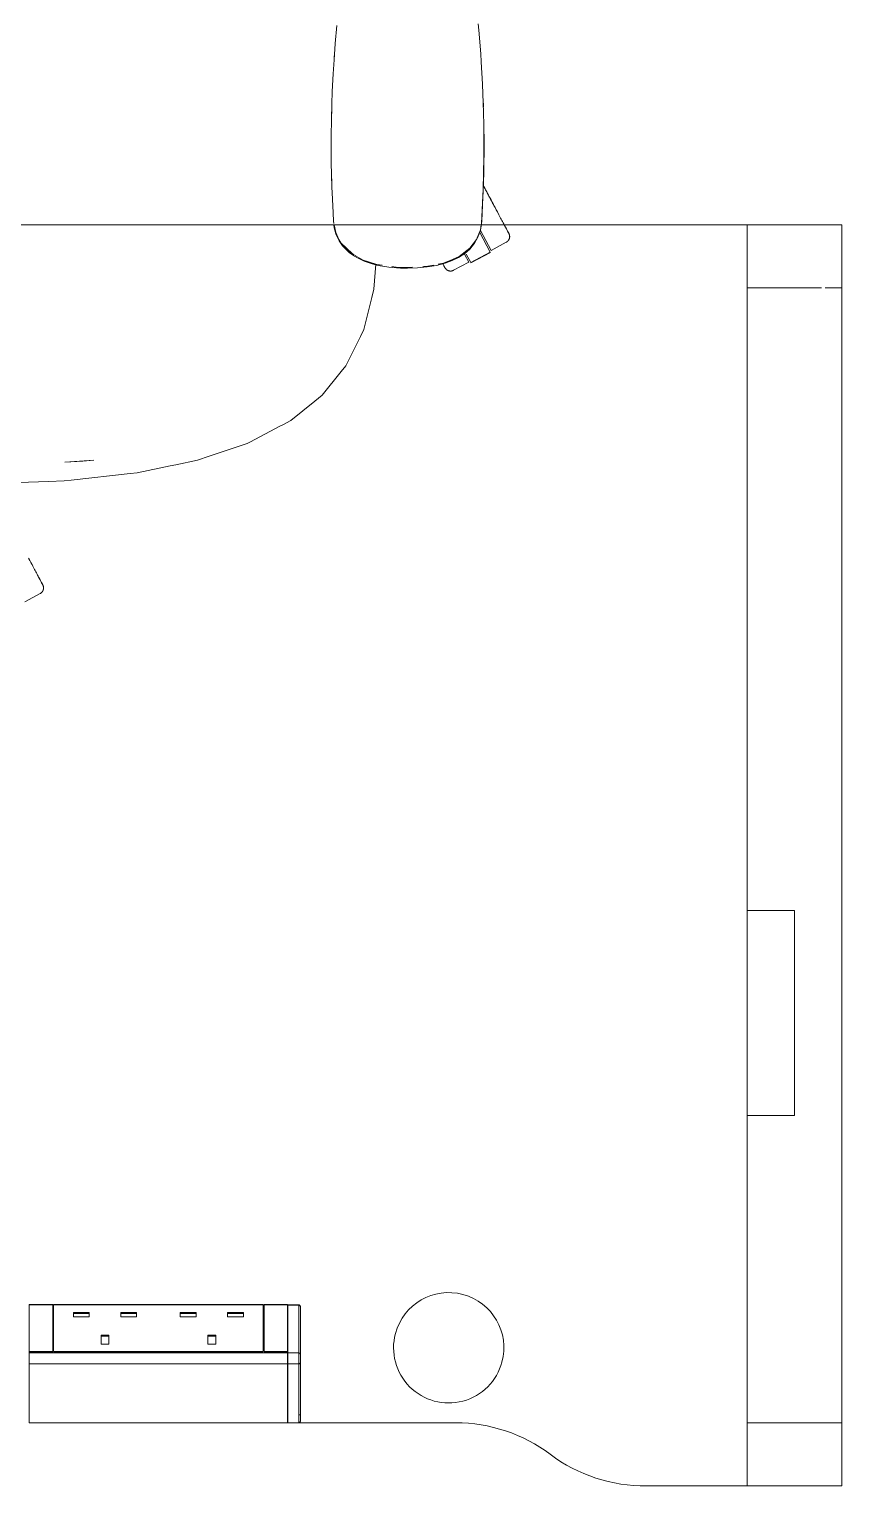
# Model space of a CAD drawing. Header units: millimetres. Extents: x 155927 to 317870, y -36033 to 97293.
# Drawn here: x 157964 to 158479, y 20686 to 21610 of the extents above; entities that cross this region are included whole.
import ezdxf

# ---------------------------------------------------------------- set-up
doc = ezdxf.new("R2010")
doc.units = ezdxf.units.MM
doc.header["$MEASUREMENT"] = 0
doc.layers.add('G-IMPT', color=8, linetype='CONTINUOUS', lineweight=9)
doc.layers.add('I-FURN', color=8, linetype='CONTINUOUS', lineweight=9)

msp = doc.modelspace()

# ---------------------------------------------------------------- linework, layer by layer
at = {"layer": 'G-IMPT'}
for p, q in [((158158.74, 21611.92), (158157.75, 21600.52)), ((158248.91, 21608.99), (158248.57, 21613.12)), ((158250.16, 21593.94), (158248.91, 21608.99)), ((158157.03, 21590.23), (158157.75, 21600.52)), ((158249.51, 21602.12), (158249.34, 21603.8)), ((158157.03, 21590.23), (158156.46, 21581.36)), ((158157.16, 21592.27), (158157.07, 21590.37)), ((158157.16, 21592.27), (158157.3, 21593.69)), ((158250.16, 21593.94), (158250.49, 21588.85)), ((158250.49, 21588.85), (158251.3, 21574.71)), ((158155.93, 21570.05), (158156.46, 21581.36)), ((158155.93, 21570.05), (158155.63, 21562.17)), ((158251.55, 21568.68), (158251.3, 21574.71)), ((158251.55, 21568.68), (158251.94, 21556.93)), ((158155.34, 21549.87), (158155.63, 21562.17)), ((158155.55, 21558.3), (158155.47, 21556.65)), ((158251.69, 21563.8), (158251.8, 21561.86)), ((158251.8, 21561.86), (158251.81, 21560.37)), ((158155.34, 21549.87), (158155.26, 21544.4)), ((158155.47, 21556.65), (158155.47, 21554.57)), ((158252.1, 21548.51), (158251.94, 21556.93)), ((158155.26, 21529.68), (158155.26, 21544.4)), ((158252.1, 21548.51), (158251.99, 21518.49)), ((158252.1, 21548.51), (158252.15, 21528.32)), ((158252.1, 21548.51), (158252.19, 21537.71)), ((158251.99, 21518.49), (158252.19, 21537.71)), ((158155.31, 21525.17), (158155.26, 21529.68)), ((158155.31, 21525.17), (158155.69, 21509.5)), ((158252.15, 21528.32), (158251.65, 21506.93)), ((158252.15, 21528.32), (158251.68, 21508.14)), ((158252.15, 21528.32), (158251.99, 21518.49)), ((158252.13, 21526.29), (158252.05, 21524.08)), ((158252.11, 21528.32), (158252.13, 21526.29)), ((158155.49, 21518.45), (158155.49, 21516.23)), ((158155.6, 21513.55), (158155.49, 21516.23)), ((158251.99, 21518.49), (158251.65, 21506.93)), ((158155.69, 21509.5), (158155.81, 21505.96)), ((158156.43, 21493.4), (158155.81, 21505.96)), ((158251.68, 21508.14), (158250.6, 21486.35)), ((158251.65, 21506.93), (158250.6, 21486.35)), ((158251.68, 21508.14), (158250.71, 21487.96)), ((158251.65, 21506.93), (158251.68, 21508.14)), ((158156.43, 21493.4), (158156.71, 21487.73)), ((158156.99, 21486.48), (158156.71, 21487.96)), ((158156.71, 21487.73), (158156.87, 21486.48)), ((158156.97, 21485.66), (158157.21, 21483.72)), ((158158.08, 21480.61), (158157.14, 21485.66)), ((158249.88, 21482.49), (158250.36, 21485.66)), ((158249.9, 21482.31), (158250.34, 21484.7)), ((158250.6, 21486.35), (158250.34, 21484.7)), ((158250.6, 21486.35), (158250.71, 21487.96)), ((158157.21, 21483.72), (158158.28, 21479.77)), ((158160.18, 21476.35), (158158.08, 21480.61)), ((158160.26, 21475.45), (158158.28, 21479.77)), ((158160.18, 21476.35), (158161.29, 21474.12)), ((158160.26, 21475.45), (158162.47, 21472.23)), ((158247.47, 21476.29), (158243.3, 21470.67)), ((158248.14, 21477.32), (158246.18, 21473.89)), ((158249.88, 21482.49), (158247.47, 21476.29)), ((158248.14, 21477.32), (158249.53, 21480.96)), ((158249.9, 21482.31), (158249.53, 21480.96)), ((158161.29, 21474.12), (158163.52, 21471.7)), ((158168.68, 21467.21), (158161.29, 21474.12)), ((158166.59, 21468.41), (158161.29, 21474.12)), ((158163.6, 21470.9), (158162.47, 21472.23)), ((158167.05, 21468.63), (158163.52, 21471.7)), ((158163.6, 21470.9), (158166.65, 21468.04)), ((158169.74, 21466.52), (158166.59, 21468.41)), ((158166.65, 21468.04), (158170.1, 21465.59)), ((158168.68, 21467.21), (158167.21, 21468.49)), ((158171.47, 21464.79), (158170.1, 21465.59)), ((158171.97, 21465.19), (158170.53, 21466.05)), ((158236.02, 21464.83), (158240.07, 21467.48)), ((158243.3, 21470.67), (158236.51, 21465.45)), ((158240.07, 21467.48), (158243.1, 21470.15)), ((158246.18, 21473.89), (158243.1, 21470.15)), ((158176.11, 21462.58), (158171.47, 21464.79)), ((158174.89, 21463.44), (158172.44, 21464.91)), ((158184.29, 21460.41), (158174.89, 21463.44)), ((158181.2, 21460.84), (158176.11, 21462.58)), ((158181.2, 21460.84), (158185.13, 21459.86)), ((158183.66, 21460.55), (158182.22, 21444.67)), ((158187.58, 21459.95), (158184.29, 21460.41)), ((158185.13, 21459.86), (158191.89, 21458.75)), ((158199.2, 21458.17), (158191.89, 21458.75)), ((158196.54, 21458.69), (158193.76, 21459.08)), ((158196.54, 21458.69), (158203.71, 21458.46)), ((158199.2, 21458.17), (158203.71, 21458.08)), ((158206.82, 21458.65), (158203.71, 21458.46)), ((158203.71, 21458.08), (158210.05, 21458.26)), ((158216.2, 21458.83), (158210.05, 21458.26)), ((158216.54, 21459.24), (158213.33, 21459.05)), ((158216.2, 21458.83), (158222.13, 21459.83)), ((158220.29, 21460.01), (158216.54, 21459.24)), ((158227.61, 21461.26), (158222.13, 21459.83)), ((158226.5, 21461.28), (158223.03, 21460.57)), ((158226.5, 21461.28), (158232.12, 21463.61)), ((158227.61, 21461.26), (158231.94, 21462.84)), ((158236.02, 21464.83), (158231.94, 21462.84)), ((158236.51, 21465.45), (158232.12, 21463.61)), ((158180.34, 21437.01), (158180.92, 21439.38)), ((158182.22, 21444.67), (158180.92, 21439.38)), ((158175.94, 21419.07), (158180.34, 21437.01)), ((158173.79, 21414.7), (158168.15, 21403.23)), ((158173.79, 21414.7), (158175.94, 21419.07)), ((158164.62, 21396.07), (158168.15, 21403.23)), ((158161.64, 21392.42), (158149.47, 21377.47)), ((158161.64, 21392.42), (158164.62, 21396.07)), ((158129.68, 21361.5), (158144.81, 21373.71)), ((158149.47, 21377.47), (158144.81, 21373.71)), ((158123.17, 21358.07), (158103.66, 21347.77)), ((158123.17, 21358.07), (158124.55, 21358.79)), ((158129.68, 21361.5), (158124.55, 21358.79)), ((158077.91, 21338.74), (158102, 21346.89)), ((158103.66, 21347.77), (158102, 21346.89)), ((157986.33, 21335.03), (158004.61, 21336.28)), ((158004.61, 21336.28), (157997.67, 21335.66)), ((158056.66, 21333.36), (158070.48, 21336.23)), ((158077.91, 21338.74), (158070.48, 21336.23)), ((157986.33, 21335.03), (157997.67, 21335.66)), ((157990.17, 21323.63), (158027.62, 21327.76)), ((158032.03, 21328.24), (158027.62, 21327.76)), ((158052.98, 21332.59), (158032.03, 21328.24)), ((158052.98, 21332.59), (158056.66, 21333.36)), ((157975.86, 21322.82), (157923.67, 21321.12)), ((157975.86, 21322.82), (157985.8, 21323.15)), ((157990.17, 21323.63), (157985.8, 21323.15))]:
    msp.add_line(p, q, dxfattribs=at)
at = {"layer": 'I-FURN'}
for p, q in [((158252.13, 21509.84), (158251.6, 21510.82)), ((158251.84, 21510.37), (158252.37, 21509.38)), ((158252.65, 21508.85), (158252.13, 21509.84)), ((158252.37, 21509.38), (158252.9, 21508.39)), ((158253.18, 21507.85), (158252.65, 21508.85)), ((158252.9, 21508.39), (158253.43, 21507.39)), ((158253.72, 21506.85), (158253.18, 21507.85)), ((158253.43, 21507.39), (158253.96, 21506.39)), ((158254.25, 21505.84), (158253.72, 21506.85)), ((158253.96, 21506.39), (158254.5, 21505.38)), ((158254.79, 21504.84), (158254.25, 21505.84)), ((158254.5, 21505.38), (158255.03, 21504.38)), ((158255.32, 21503.83), (158254.79, 21504.84)), ((158255.03, 21504.38), (158255.57, 21503.37)), ((158255.85, 21502.83), (158255.32, 21503.83)), ((158255.57, 21503.37), (158256.1, 21502.37)), ((158256.38, 21501.83), (158255.85, 21502.83)), ((158256.1, 21502.37), (158256.63, 21501.37)), ((158256.91, 21500.84), (158256.38, 21501.83)), ((158256.63, 21501.37), (158257.16, 21500.38)), ((158257.44, 21499.85), (158256.91, 21500.84)), ((158257.16, 21500.38), (158257.68, 21499.4)), ((158257.96, 21498.87), (158257.44, 21499.85)), ((158257.68, 21499.4), (158258.2, 21498.42)), ((158258.47, 21497.9), (158257.96, 21498.87)), ((158258.2, 21498.42), (158258.71, 21497.46)), ((158258.98, 21496.95), (158258.47, 21497.9)), ((158258.71, 21497.46), (158259.21, 21496.51)), ((158259.48, 21496), (158258.98, 21496.95)), ((158259.21, 21496.51), (158259.71, 21495.57)), ((158259.98, 21495.07), (158259.48, 21496)), ((158259.71, 21495.57), (158260.2, 21494.65)), ((158260.46, 21494.16), (158259.98, 21495.07)), ((158260.2, 21494.65), (158260.69, 21493.74)), ((158260.94, 21493.26), (158260.46, 21494.16)), ((158260.69, 21493.74), (158261.16, 21492.86)), ((158479.25, 21485.66), (156879.25, 21485.66)), ((156879.25, 21485.66), (158479.25, 21485.66)), ((158261.41, 21492.38), (158260.94, 21493.26)), ((158261.16, 21492.86), (158261.62, 21491.99)), ((158261.86, 21491.53), (158261.41, 21492.38)), ((158261.62, 21491.99), (158262.07, 21491.14)), ((158262.31, 21490.69), (158261.86, 21491.53)), ((158262.74, 21489.88), (158262.31, 21490.69)), ((158263.16, 21489.09), (158262.74, 21489.88)), ((158263.56, 21488.33), (158263.16, 21489.09)), ((158263.95, 21487.6), (158263.56, 21488.33)), ((158264.33, 21486.89), (158263.95, 21487.6)), ((158264.69, 21486.21), (158264.33, 21486.89)), ((158265.03, 21485.56), (158264.69, 21486.21)), ((158265.36, 21484.95), (158265.03, 21485.56)), ((158265.67, 21484.36), (158265.36, 21484.95)), ((158265.51, 21484.67), (158265.81, 21484.11)), ((158265.97, 21483.81), (158265.67, 21484.36)), ((158265.81, 21484.11), (158266.09, 21483.57)), ((158419.25, 21485.66), (158419.25, 21445.66)), ((158419.25, 21050.66), (158419.25, 21485.66)), ((158479.25, 21485.66), (158419.25, 21485.66)), ((158419.25, 21485.66), (158479.25, 21485.66)), ((158479.25, 21485.66), (158479.25, 20685.66)), ((158479.25, 21445.66), (158479.25, 21485.66)), ((158479.25, 20685.66), (158479.25, 21485.66)), ((158479.25, 21485.66), (158479.25, 20685.66)), ((158249.47, 21480.76), (158256.12, 21468.25)), ((158256.66, 21469.37), (158249.92, 21482.04)), ((158266.24, 21483.3), (158265.97, 21483.81)), ((158266.09, 21483.57), (158266.36, 21483.07)), ((158266.5, 21482.81), (158266.24, 21483.3)), ((158266.36, 21483.07), (158266.61, 21482.6)), ((158266.73, 21482.37), (158266.5, 21482.81)), ((158266.61, 21482.6), (158266.84, 21482.17)), ((158266.95, 21481.96), (158266.73, 21482.37)), ((158266.92, 21474.9), (158266.79, 21474.8)), ((158266.84, 21482.17), (158267.05, 21481.78)), ((158267.04, 21475), (158266.92, 21474.9)), ((158267.15, 21481.58), (158266.95, 21481.96)), ((158267.16, 21475.1), (158267.04, 21475)), ((158267.05, 21481.78), (158267.23, 21481.42)), ((158267.33, 21481.25), (158267.15, 21481.58)), ((158267.28, 21475.21), (158267.16, 21475.1)), ((158267.23, 21481.42), (158267.4, 21481.11)), ((158267.39, 21475.33), (158267.28, 21475.21)), ((158267.49, 21480.95), (158267.33, 21481.25)), ((158267.5, 21475.45), (158267.39, 21475.33)), ((158267.4, 21481.11), (158267.55, 21480.83)), ((158267.62, 21480.69), (158267.49, 21480.95)), ((158267.6, 21475.57), (158267.5, 21475.45)), ((158267.55, 21480.83), (158267.68, 21480.59)), ((158267.7, 21475.7), (158267.6, 21475.57)), ((158267.74, 21480.47), (158267.62, 21480.69)), ((158267.68, 21480.59), (158267.79, 21480.39)), ((158267.79, 21475.83), (158267.7, 21475.7)), ((158267.84, 21480.29), (158267.74, 21480.47)), ((158267.79, 21480.39), (158267.87, 21480.22)), ((158267.88, 21475.97), (158267.79, 21475.83)), ((158267.91, 21480.15), (158267.84, 21480.29)), ((158267.87, 21480.22), (158267.94, 21480.1)), ((158267.96, 21476.11), (158267.88, 21475.97)), ((158267.96, 21480.05), (158267.91, 21480.15)), ((158267.94, 21480.1), (158267.98, 21480.02)), ((158268, 21479.99), (158267.96, 21480.05)), ((158268.04, 21476.25), (158267.96, 21476.11)), ((158267.98, 21480.02), (158268, 21479.98)), ((158268.01, 21479.97), (158268, 21479.99)), ((158268, 21479.98), (158268.01, 21479.97)), ((158268.01, 21479.97), (158268.08, 21479.83)), ((158268.11, 21476.4), (158268.04, 21476.25)), ((158268.08, 21479.83), (158268.15, 21479.68)), ((158268.17, 21476.54), (158268.11, 21476.4)), ((158268.15, 21479.68), (158268.21, 21479.53)), ((158268.23, 21476.69), (158268.17, 21476.54)), ((158268.21, 21479.53), (158268.26, 21479.38)), ((158268.29, 21476.85), (158268.23, 21476.69)), ((158268.26, 21479.38), (158268.31, 21479.23)), ((158268.33, 21477), (158268.29, 21476.85)), ((158268.31, 21479.23), (158268.35, 21479.07)), ((158268.37, 21477.16), (158268.33, 21477)), ((158268.35, 21479.07), (158268.39, 21478.92)), ((158268.41, 21477.31), (158268.37, 21477.16)), ((158268.39, 21478.92), (158268.42, 21478.76)), ((158268.43, 21477.47), (158268.41, 21477.31)), ((158268.42, 21478.76), (158268.45, 21478.6)), ((158268.45, 21477.63), (158268.43, 21477.47)), ((158268.45, 21478.6), (158268.46, 21478.44)), ((158268.47, 21477.79), (158268.45, 21477.63)), ((158268.46, 21478.44), (158268.47, 21478.28)), ((158268.47, 21478.28), (158268.48, 21478.12)), ((158268.48, 21477.95), (158268.47, 21477.79)), ((158268.48, 21478.12), (158268.48, 21477.95)), ((158242.53, 21461.86), (158239.77, 21467.05)), ((158243.76, 21461.68), (158240.94, 21466.97)), ((158256.12, 21468.25), (158243.76, 21461.68)), ((158243.85, 21461.51), (158256.21, 21468.08)), ((158256.66, 21469.37), (158266.34, 21474.52)), ((158266.38, 21474.54), (158266.34, 21474.52)), ((158266.52, 21474.62), (158266.38, 21474.54)), ((158266.66, 21474.71), (158266.52, 21474.62)), ((158266.79, 21474.8), (158266.66, 21474.71)), ((158225.99, 21461.01), (158226.22, 21460.58)), ((158226.34, 21460.36), (158226.12, 21460.77)), ((158226.22, 21460.58), (158226.43, 21460.18)), ((158226.53, 21459.99), (158226.34, 21460.36)), ((158226.43, 21460.18), (158226.62, 21459.83)), ((158226.71, 21459.65), (158226.53, 21459.99)), ((158226.62, 21459.83), (158226.79, 21459.51)), ((158226.87, 21459.36), (158226.71, 21459.65)), ((158226.79, 21459.51), (158226.94, 21459.23)), ((158227.01, 21459.1), (158226.87, 21459.36)), ((158226.94, 21459.23), (158227.06, 21458.99)), ((158227.13, 21458.88), (158227.01, 21459.1)), ((158227.06, 21458.99), (158227.17, 21458.79)), ((158227.22, 21458.7), (158227.13, 21458.88)), ((158227.17, 21458.79), (158227.26, 21458.63)), ((158227.3, 21458.56), (158227.22, 21458.7)), ((158227.26, 21458.63), (158227.32, 21458.51)), ((158227.35, 21458.46), (158227.3, 21458.56)), ((158227.32, 21458.51), (158227.37, 21458.42)), ((158227.38, 21458.4), (158227.35, 21458.46)), ((158227.37, 21458.42), (158227.39, 21458.38)), ((158227.39, 21458.38), (158227.38, 21458.4)), ((158227.41, 21458.34), (158227.39, 21458.38)), ((158227.39, 21458.38), (158227.39, 21458.38)), ((158227.49, 21458.2), (158227.41, 21458.34)), ((158227.58, 21458.06), (158227.49, 21458.2)), ((158227.67, 21457.93), (158227.58, 21458.06)), ((158227.76, 21457.8), (158227.67, 21457.93)), ((158227.87, 21457.67), (158227.76, 21457.8)), ((158227.97, 21457.55), (158227.87, 21457.67)), ((158228.08, 21457.44), (158227.97, 21457.55)), ((158228.2, 21457.32), (158228.08, 21457.44)), ((158228.32, 21457.22), (158228.2, 21457.32)), ((158228.44, 21457.11), (158228.32, 21457.22)), ((158228.57, 21457.02), (158228.44, 21457.11)), ((158228.7, 21456.92), (158228.57, 21457.02)), ((158228.84, 21456.84), (158228.7, 21456.92)), ((158228.98, 21456.75), (158228.84, 21456.84)), ((158229.12, 21456.68), (158228.98, 21456.75)), ((158229.27, 21456.61), (158229.12, 21456.68)), ((158229.41, 21456.54), (158229.27, 21456.61)), ((158229.56, 21456.48), (158229.41, 21456.54)), ((158229.72, 21456.43), (158229.56, 21456.48)), ((158229.87, 21456.39), (158229.72, 21456.43)), ((158230.03, 21456.35), (158229.87, 21456.39)), ((158230.18, 21456.31), (158230.03, 21456.35)), ((158231.79, 21456.33), (158231.63, 21456.3)), ((158231.94, 21456.36), (158231.79, 21456.33)), ((158232.1, 21456.41), (158231.94, 21456.36)), ((158232.25, 21456.45), (158232.1, 21456.41)), ((158232.4, 21456.51), (158232.25, 21456.45)), ((158232.55, 21456.57), (158232.4, 21456.51)), ((158232.7, 21456.64), (158232.55, 21456.57)), ((158232.84, 21456.71), (158232.7, 21456.64)), ((158232.84, 21456.71), (158242.53, 21461.86)), ((158230.34, 21456.28), (158230.18, 21456.31)), ((158230.5, 21456.26), (158230.34, 21456.28)), ((158230.66, 21456.25), (158230.5, 21456.26)), ((158230.82, 21456.24), (158230.66, 21456.25)), ((158230.99, 21456.24), (158230.82, 21456.24)), ((158231.15, 21456.24), (158230.99, 21456.24)), ((158231.31, 21456.25), (158231.15, 21456.24)), ((158231.47, 21456.27), (158231.31, 21456.25)), ((158231.63, 21456.3), (158231.47, 21456.27)), ((158419.25, 21445.66), (158419.25, 20725.66)), ((158466.35, 21445.66), (158419.25, 21445.66)), ((158466.35, 21445.66), (158419.25, 21445.66)), ((158479.25, 21445.66), (158468.67, 21445.66)), ((158479.25, 21445.66), (158468.67, 21445.66)), ((158479.25, 20725.66), (158479.25, 21445.66)), ((157963.75, 21273.15), (157963.24, 21274.09)), ((157963.48, 21273.65), (157963.97, 21272.72)), ((157964.24, 21272.22), (157963.75, 21273.15)), ((157963.97, 21272.72), (157964.47, 21271.79)), ((157964.73, 21271.3), (157964.24, 21272.22)), ((157964.47, 21271.79), (157964.95, 21270.89)), ((157965.2, 21270.41), (157964.73, 21271.3)), ((157964.95, 21270.89), (157965.42, 21270)), ((157965.67, 21269.53), (157965.2, 21270.41)), ((157965.42, 21270), (157965.88, 21269.13)), ((157966.12, 21268.67), (157965.67, 21269.53)), ((157965.88, 21269.13), (157966.33, 21268.29)), ((157966.57, 21267.84), (157966.12, 21268.67)), ((157967, 21267.03), (157966.57, 21267.84)), ((157967.42, 21266.24), (157967, 21267.03)), ((157967.82, 21265.48), (157967.42, 21266.24)), ((157968.21, 21264.74), (157967.82, 21265.48)), ((157968.59, 21264.03), (157968.21, 21264.74)), ((157968.95, 21263.36), (157968.59, 21264.03)), ((157969.3, 21262.71), (157968.95, 21263.36)), ((157969.62, 21262.09), (157969.3, 21262.71)), ((157969.93, 21261.51), (157969.62, 21262.09)), ((157969.77, 21261.82), (157970.07, 21261.25)), ((157970.23, 21260.96), (157969.93, 21261.51)), ((157970.07, 21261.25), (157970.36, 21260.71)), ((157970.5, 21260.44), (157970.23, 21260.96)), ((157970.36, 21260.71), (157970.62, 21260.21)), ((157970.76, 21259.96), (157970.5, 21260.44)), ((157970.62, 21260.21), (157970.87, 21259.75)), ((157971, 21259.51), (157970.76, 21259.96)), ((157970.87, 21259.75), (157971.1, 21259.32)), ((157971.21, 21259.1), (157971, 21259.51)), ((157971.1, 21259.32), (157971.31, 21258.93)), ((157971.41, 21258.73), (157971.21, 21259.1)), ((157971.31, 21258.93), (157971.5, 21258.57)), ((157971.59, 21258.39), (157971.41, 21258.73)), ((157971.5, 21258.57), (157971.67, 21258.25)), ((157971.75, 21258.1), (157971.59, 21258.39)), ((157971.67, 21258.25), (157971.81, 21257.97)), ((157971.89, 21257.84), (157971.75, 21258.1)), ((157971.81, 21257.97), (157971.94, 21257.73)), ((157972, 21257.62), (157971.89, 21257.84)), ((157971.94, 21257.73), (157972.05, 21257.53)), ((157972.1, 21257.44), (157972, 21257.62)), ((157972.05, 21257.53), (157972.13, 21257.37)), ((157972.14, 21253.11), (157972.06, 21252.98)), ((157972.17, 21257.3), (157972.1, 21257.44)), ((157972.13, 21257.37), (157972.2, 21257.25)), ((157972.22, 21253.25), (157972.14, 21253.11)), ((157972.23, 21257.2), (157972.17, 21257.3)), ((157972.2, 21257.25), (157972.24, 21257.17)), ((157972.3, 21253.4), (157972.22, 21253.25)), ((157972.26, 21257.14), (157972.23, 21257.2)), ((157972.24, 21257.17), (157972.27, 21257.12)), ((157972.27, 21257.12), (157972.26, 21257.14)), ((157972.27, 21257.12), (157972.34, 21256.97)), ((157972.27, 21257.12), (157972.27, 21257.12)), ((157972.37, 21253.54), (157972.3, 21253.4)), ((157972.34, 21256.97), (157972.41, 21256.83)), ((157972.44, 21253.69), (157972.37, 21253.54)), ((157972.41, 21256.83), (157972.47, 21256.68)), ((157972.49, 21253.84), (157972.44, 21253.69)), ((157972.47, 21256.68), (157972.52, 21256.53)), ((157972.55, 21253.99), (157972.49, 21253.84)), ((157972.52, 21256.53), (157972.57, 21256.37)), ((157972.59, 21254.15), (157972.55, 21253.99)), ((157972.57, 21256.37), (157972.62, 21256.22)), ((157972.63, 21254.3), (157972.59, 21254.15)), ((157972.62, 21256.22), (157972.65, 21256.06)), ((157972.67, 21254.46), (157972.63, 21254.3)), ((157972.65, 21256.06), (157972.68, 21255.9)), ((157972.69, 21254.62), (157972.67, 21254.46)), ((157972.68, 21255.9), (157972.71, 21255.74)), ((157972.72, 21254.78), (157972.69, 21254.62)), ((157972.71, 21255.74), (157972.72, 21255.58)), ((157972.72, 21255.58), (157972.74, 21255.42)), ((157972.73, 21254.94), (157972.72, 21254.78)), ((157972.74, 21255.1), (157972.73, 21254.94)), ((157972.74, 21255.42), (157972.74, 21255.26)), ((157972.74, 21255.26), (157972.74, 21255.1)), ((157960.92, 21246.52), (157970.6, 21251.67)), ((157970.64, 21251.69), (157970.6, 21251.67)), ((157970.78, 21251.77), (157970.64, 21251.69)), ((157970.92, 21251.85), (157970.78, 21251.77)), ((157971.05, 21251.94), (157970.92, 21251.85)), ((157971.18, 21252.04), (157971.05, 21251.94)), ((157971.3, 21252.14), (157971.18, 21252.04)), ((157971.43, 21252.25), (157971.3, 21252.14)), ((157971.54, 21252.36), (157971.43, 21252.25)), ((157971.66, 21252.47), (157971.54, 21252.36)), ((157971.76, 21252.59), (157971.66, 21252.47)), ((157971.87, 21252.72), (157971.76, 21252.59)), ((157971.96, 21252.85), (157971.87, 21252.72)), ((157972.06, 21252.98), (157971.96, 21252.85)), ((158419.25, 20920.66), (158419.25, 21050.66)), ((158449.25, 21050.66), (158419.25, 21050.66)), ((158419.25, 21050.66), (158449.25, 21050.66)), ((158449.25, 21050.66), (158449.25, 20920.66)), ((158449.25, 20920.66), (158449.25, 21050.66)), ((158419.25, 20685.66), (158419.25, 20920.66)), ((158449.25, 20920.66), (158419.25, 20920.66)), ((158449.25, 20920.66), (158419.25, 20920.66)), ((157963.61, 20800.69), (157978.61, 20800.69)), ((157963.61, 20770.87), (157963.61, 20800.69)), ((158127.58, 20800.49), (157963.68, 20800.49)), ((157978.61, 20800.69), (157978.61, 20770.87)), ((157978.61, 20800.31), (157979.11, 20800.31)), ((157979.11, 20800.69), (158112.11, 20800.69)), ((157979.11, 20800.69), (157979.11, 20770.87)), ((158112.11, 20800.69), (158112.11, 20770.87)), ((158112.11, 20800.31), (158112.61, 20800.31)), ((158112.61, 20770.87), (158112.61, 20800.69)), ((158112.61, 20800.69), (158127.61, 20800.69)), ((158127.61, 20800.69), (158127.61, 20770.87)), ((158134.68, 20800.49), (158127.68, 20800.49)), ((158134.68, 20800.49), (158127.68, 20800.49)), ((158127.68, 20800.49), (158134.68, 20800.49)), ((158127.68, 20800.49), (158127.68, 20800.31)), ((158134.68, 20800.31), (158127.68, 20800.31)), ((158127.68, 20800.31), (158127.68, 20770.03)), ((158134.68, 20800.49), (158134.68, 20800.31)), ((158134.68, 20800.31), (158134.68, 20770.03)), ((157991.72, 20795.67), (157991.72, 20792.8)), ((158001.72, 20795.67), (157991.72, 20795.67)), ((158001.72, 20794.93), (157991.72, 20794.93)), ((158001.72, 20792.8), (157991.72, 20792.8)), ((158001.72, 20795.67), (158001.72, 20792.8)), ((158021.72, 20795.67), (158021.72, 20792.8)), ((158031.72, 20795.67), (158021.72, 20795.67)), ((158031.72, 20794.93), (158021.72, 20794.93)), ((158031.72, 20792.8), (158021.72, 20792.8)), ((158031.72, 20795.67), (158031.72, 20792.8)), ((158059.51, 20795.67), (158059.51, 20792.8)), ((158069.51, 20795.67), (158059.51, 20795.67)), ((158069.51, 20794.93), (158059.51, 20794.93)), ((158069.51, 20792.8), (158059.51, 20792.8)), ((158069.51, 20795.67), (158069.51, 20792.8)), ((158089.51, 20795.67), (158089.51, 20792.8)), ((158099.51, 20795.67), (158089.51, 20795.67)), ((158099.51, 20794.93), (158089.51, 20794.93)), ((158099.51, 20792.8), (158089.51, 20792.8)), ((158099.51, 20795.67), (158099.51, 20792.8)), ((158135.42, 20800.16), (158135.45, 20800.13)), ((158135.68, 20769.21), (158135.68, 20799.49)), ((158135.68, 20769.21), (158135.68, 20799.49)), ((158009.22, 20781.33), (158009.22, 20775.59)), ((158014.22, 20781.33), (158009.22, 20781.33)), ((158014.22, 20780.59), (158009.22, 20780.59)), ((158014.22, 20775.59), (158009.22, 20775.59)), ((158014.22, 20781.33), (158014.22, 20775.59)), ((158077.01, 20781.33), (158077.01, 20775.59)), ((158082.01, 20781.33), (158077.01, 20781.33)), ((158082.01, 20780.59), (158077.01, 20780.59)), ((158077.01, 20775.59), (158082.01, 20775.59)), ((158082.01, 20775.59), (158082.01, 20781.33)), ((157978.61, 20770.87), (157963.61, 20770.87)), ((157963.61, 20770.87), (157963.61, 20768.41)), ((157963.68, 20770.67), (157978.61, 20770.67)), ((157963.68, 20770.03), (157963.68, 20770.67)), ((157963.68, 20770.03), (157963.68, 20763.11)), ((158127.58, 20770.03), (157963.68, 20770.03)), ((158112.11, 20770.87), (157979.11, 20770.87)), ((157979.11, 20770.67), (158112.11, 20770.67)), ((158127.61, 20770.87), (158112.61, 20770.87)), ((158112.61, 20770.67), (158127.58, 20770.67)), ((158127.58, 20770.67), (158127.58, 20770.03)), ((158127.58, 20763.11), (158127.58, 20770.03)), ((158134.68, 20770.03), (158127.68, 20770.03)), ((158127.68, 20770.03), (158127.68, 20763.11)), ((158134.68, 20770.03), (158134.68, 20763.11)), ((158135.68, 20769.21), (158135.68, 20730.65)), ((158135.68, 20763.68), (158135.68, 20769.21)), ((158135.68, 20726.66), (158135.68, 20763.68)), ((157963.68, 20763.11), (157963.68, 20725.66)), ((158127.58, 20763.11), (157963.68, 20763.11)), ((158127.58, 20725.66), (158127.58, 20763.11)), ((158134.68, 20763.11), (158127.68, 20763.11)), ((158127.68, 20763.11), (158127.68, 20725.66)), ((158134.68, 20763.11), (158134.68, 20725.66)), ((158135.68, 20730.65), (158134.68, 20730.65)), ((158135.68, 20730.65), (158135.68, 20726.66)), ((158127.58, 20725.66), (157963.68, 20725.66)), ((157963.68, 20725.65), (158127.58, 20725.65)), ((158134.68, 20725.66), (158127.68, 20725.66)), ((158127.68, 20725.65), (158134.68, 20725.65)), ((158134.68, 20725.66), (158234.25, 20725.66)), ((158234.25, 20725.66), (158134.68, 20725.66)), ((158419.25, 20725.66), (158419.25, 20685.66)), ((158479.25, 20725.66), (158419.25, 20725.66)), ((158479.25, 20725.66), (158419.25, 20725.66)), ((158479.25, 20685.66), (158479.25, 20725.66)), ((158355.36, 20685.66), (158479.25, 20685.66)), ((158479.25, 20685.66), (158355.36, 20685.66)), ((158479.25, 20685.66), (158419.25, 20685.66)), ((158479.25, 20685.66), (158419.25, 20685.66))]:
    msp.add_line(p, q, dxfattribs=at)
at = {"layer": 'I-FURN', "flags": 128}
for points in [[(158134.68, 20800.49), (158134.72, 20800.49), (158134.76, 20800.49), (158134.8, 20800.49), (158134.84, 20800.48), (158134.87, 20800.47), (158134.91, 20800.47), (158134.95, 20800.45), (158134.99, 20800.44), (158135.03, 20800.43), (158135.07, 20800.41), (158135.1, 20800.4), (158135.14, 20800.38), (158135.17, 20800.36)], [(158135.68, 20763.68), (158135.68, 20763.81), (158135.68, 20763.95), (158135.68, 20764.09), (158135.68, 20764.23), (158135.68, 20764.38), (158135.68, 20764.53), (158135.68, 20764.68), (158135.68, 20764.83), (158135.68, 20764.99), (158135.68, 20765.14), (158135.68, 20765.3), (158135.68, 20765.46), (158135.68, 20765.62), (158135.68, 20765.78), (158135.68, 20765.94), (158135.68, 20766.1), (158135.68, 20766.26), (158135.68, 20766.42), (158135.68, 20766.58), (158135.68, 20766.73), (158135.68, 20766.89), (158135.68, 20767.04), (158135.68, 20767.2), (158135.68, 20767.35), (158135.68, 20767.5), (158135.68, 20767.64), (158135.68, 20767.79), (158135.68, 20767.93), (158135.68, 20768.06), (158135.68, 20768.2), (158135.68, 20768.33), (158135.68, 20768.45), (158135.68, 20768.58), (158135.68, 20768.69), (158135.68, 20768.81), (158135.68, 20768.92), (158135.68, 20769.02), (158135.68, 20769.12), (158135.68, 20769.21)], [(158135.68, 20726.66), (158135.68, 20726.93), (158135.68, 20727.35), (158135.68, 20727.9), (158135.68, 20728.58), (158135.68, 20729.4), (158135.68, 20730.35), (158135.68, 20731.43), (158135.68, 20732.63), (158135.68, 20733.97), (158135.68, 20735.43), (158135.68, 20737.01), (158135.68, 20738.71), (158135.68, 20740.53), (158135.68, 20742.46), (158135.68, 20744.51), (158135.68, 20746.66), (158135.68, 20748.92), (158135.68, 20751.27), (158135.68, 20753.73), (158135.68, 20756.28), (158135.68, 20758.91), (158135.68, 20761.63), (158135.68, 20763.68)], [(158135.68, 20726.65), (158135.67, 20726.61), (158135.67, 20726.57), (158135.67, 20726.53), (158135.66, 20726.49), (158135.66, 20726.45), (158135.65, 20726.41), (158135.64, 20726.37), (158135.62, 20726.33), (158135.61, 20726.3), (158135.6, 20726.26), (158135.58, 20726.22), (158135.56, 20726.19), (158135.54, 20726.15), (158135.52, 20726.12), (158135.5, 20726.08), (158135.48, 20726.05), (158135.45, 20726.02), (158135.43, 20725.99), (158135.4, 20725.96), (158135.37, 20725.93), (158135.34, 20725.9), (158135.31, 20725.88), (158135.28, 20725.85), (158135.25, 20725.83), (158135.22, 20725.81), (158135.18, 20725.79), (158135.15, 20725.77), (158135.11, 20725.75), (158135.08, 20725.73), (158135.04, 20725.72), (158135, 20725.7), (158134.96, 20725.69), (158134.92, 20725.68), (158134.88, 20725.67), (158134.85, 20725.66), (158134.81, 20725.66), (158134.77, 20725.65), (158134.73, 20725.65), (158134.69, 20725.65), (158134.68, 20725.65)], [(158135.68, 20730.65), (158135.68, 20730.49), (158135.68, 20730.33), (158135.68, 20730.17), (158135.68, 20730.01), (158135.68, 20729.85), (158135.68, 20729.7), (158135.68, 20729.54), (158135.68, 20729.39), (158135.68, 20729.24), (158135.68, 20729.09), (158135.68, 20728.94), (158135.68, 20728.8), (158135.68, 20728.66), (158135.68, 20728.52), (158135.68, 20728.39), (158135.68, 20728.26), (158135.68, 20728.13), (158135.68, 20728.01), (158135.68, 20727.89), (158135.68, 20727.78), (158135.68, 20727.67), (158135.68, 20727.56), (158135.68, 20727.47), (158135.68, 20727.37), (158135.68, 20727.28), (158135.68, 20727.2), (158135.68, 20727.12), (158135.68, 20727.05), (158135.68, 20726.98), (158135.68, 20726.92), (158135.68, 20726.86), (158135.68, 20726.82), (158135.68, 20726.77), (158135.68, 20726.74), (158135.68, 20726.71), (158135.68, 20726.68), (158135.68, 20726.66), (158135.68, 20726.65), (158135.68, 20726.65)], [(158135.68, 20726.65), (158135.68, 20726.65), (158135.68, 20726.66)]]:
    msp.add_lwpolyline(points, dxfattribs=at)
at = {"layer": 'I-FURN'}
for centre, radius, start, end in [((158229.8, 20773.24), 35, 345, 165), ((158229.8, 20773.24), 35, 165, 284.70044), ((158229.8, 20773.24), 35, 285, 345), ((158234.25, 20625.66), 100, 53.1301, 90), ((158234.25, 20625.66), 100, 53.1301, 90), ((158354.26, 20785.68), 100.03, 233.1301, 270.62561), ((158354.26, 20785.68), 100.03, 233.1301, 270.62561)]:
    msp.add_arc(centre, radius, start, end, dxfattribs=at)
for centre, major_axis, ratio, start_param, end_param in [((158134.68, 20799.49), (1, 0), 0.819152, 0, 1.570796), ((158134.68, 20769.21), (-1, 0), 0.819152, 3.141593, 4.712389), ((158134.68, 20763.68), (-1, 0), 0.56467, 1.570796, 3.141593), ((158134.68, 20726.66), (-1, 0), 0.998113, 1.570796, 3.141593)]:
    msp.add_ellipse(centre, major_axis=major_axis, ratio=ratio, start_param=start_param, end_param=end_param, dxfattribs=at)

doc.saveas('drawing.dxf')
